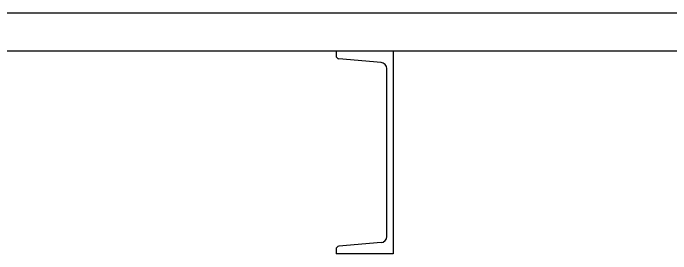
# Model space of a CAD drawing. Header units: millimetres. Extents: x -83614 to 248318, y 36678 to 90681.
# Drawn here: x 226685 to 227343, y 62154 to 62395 of the extents above; entities that cross this region are included whole.
import ezdxf

# ---------------------------------------------------------------- set-up
doc = ezdxf.new("R2010")
doc.units = ezdxf.units.MM
doc.layers.add('Struc_Section_Conc', color=71, linetype='Continuous')
doc.layers.add('Struc_Section_Steel', color=11, linetype='Continuous')

msp = doc.modelspace()

# ---------------------------------------------------------------- linework, layer by layer
at = {"layer": 'Struc_Section_Conc', "ltscale": 20}
msp.add_line((228957.44198, 62395.07032), (226036.44198, 62395.07032), dxfattribs=at)
at = {"layer": 'Struc_Section_Conc', "ltscale": 2}
msp.add_line((228957.44198, 62356.97032), (226036.44198, 62356.97032), dxfattribs=at)
at = {"layer": 'Struc_Section_Steel', "ltscale": 2}
for p, q in [((227065.14198, 62356.97032), (227007.99198, 62356.97032)), ((227007.99198, 62356.97032), (227007.99198, 62352.57688)), ((227065.14198, 62356.97032), (227065.14198, 62153.77032)), ((227052.99542, 62345.73024), (227010.89026, 62349.41397)), ((227058.79198, 62171.33624), (227058.79198, 62339.40441)), ((227052.99542, 62165.0104), (227010.89026, 62161.32668)), ((227007.99198, 62158.16376), (227007.99198, 62153.77032)), ((227065.14198, 62153.77032), (227007.99198, 62153.77032))]:
    msp.add_line(p, q, dxfattribs=at)
for centre, radius, start, end in [((227011.16698, 62352.57688), 3.175, 180, 265), ((227052.44198, 62339.40441), 6.35, 0, 85), ((227052.44198, 62171.33624), 6.35, 275, 0), ((227011.16698, 62158.16376), 3.175, 95, 180)]:
    msp.add_arc(centre, radius, start, end, dxfattribs=at)

doc.saveas('drawing.dxf')
